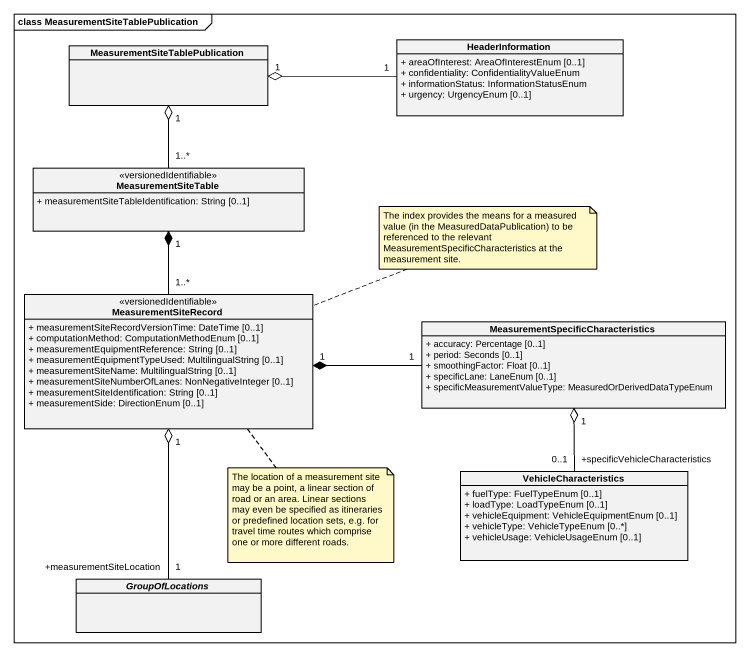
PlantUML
@startuml
mainframe class MeasurementSiteTablePublication
hide circle
hide empty members
skinparam classAttributeIconSize 0
class "MeasurementSiteTablePublication" as MeasurementSiteTablePublicat
class HeaderInformation {
  + areaOfInterest: AreaOfInterestEnum [0..1]
  + confidentiality: ConfidentialityValueEnum
  + informationStatus: InformationStatusEnum
  + urgency: UrgencyEnum [0..1]
}
class MeasurementSiteTable <<versionedIdentifiable>> {
  + measurementSiteTableIdentification: String [0..1]
}
class MeasurementSiteRecord <<versionedIdentifiable>> {
  + measurementSiteRecordVersionTime: DateTime [0..1]
  + computationMethod: ComputationMethodEnum [0..1]
  + measurementEquipmentReference: String [0..1]
  + measurementEquipmentTypeUsed: MultilingualString [0..1]
  + measurementSiteName: MultilingualString [0..1]
  + measurementSiteNumberOfLanes: NonNegativeInteger [0..1]
  + measurementSiteIdentification: String [0..1]
  + measurementSide: DirectionEnum [0..1]
}
class "MeasurementSpecificCharacteristics" as MeasurementSpecificCharacter {
  + accuracy: Percentage [0..1]
  + period: Seconds [0..1]
  + smoothingFactor: Float [0..1]
  + specificLane: LaneEnum [0..1]
  + specificMeasurementValueType: MeasuredOrDerivedDataTypeEnum
}
class VehicleCharacteristics {
  + fuelType: FuelTypeEnum [0..1]
  + loadType: LoadTypeEnum [0..1]
  + vehicleEquipment: VehicleEquipmentEnum [0..1]
  + vehicleType: VehicleTypeEnum [0..*]
  + vehicleUsage: VehicleUsageEnum [0..1]
}
abstract class GroupOfLocations
HeaderInformation "1" -left-o "1" MeasurementSiteTablePublicat
MeasurementSiteTable "1..*" -up-o "1" MeasurementSiteTablePublicat
MeasurementSiteRecord "1..*" -up-* "1" MeasurementSiteTable
MeasurementSpecificCharacter "1" -left-* "1" MeasurementSiteRecord
VehicleCharacteristics "+specificVehicleCharacteristics\n0..1" -up-o "1" MeasurementSpecificCharacter
GroupOfLocations "+measurementSiteLocation\n1" -up-o "1" MeasurementSiteRecord
note right of MeasurementSiteRecord : The index provides the means for a measured value (in the MeasuredDataPublication) to be referenced to the relevant MeasurementSpecificCharacteristics at the measurement site.
note bottom of MeasurementSiteRecord : The location of a measurement site may be a point, a linear section of road or an area. Linear sections may even be specified as itineraries or predefined location sets, e.g. for travel time routes which comprise one or more different roads.
@enduml
